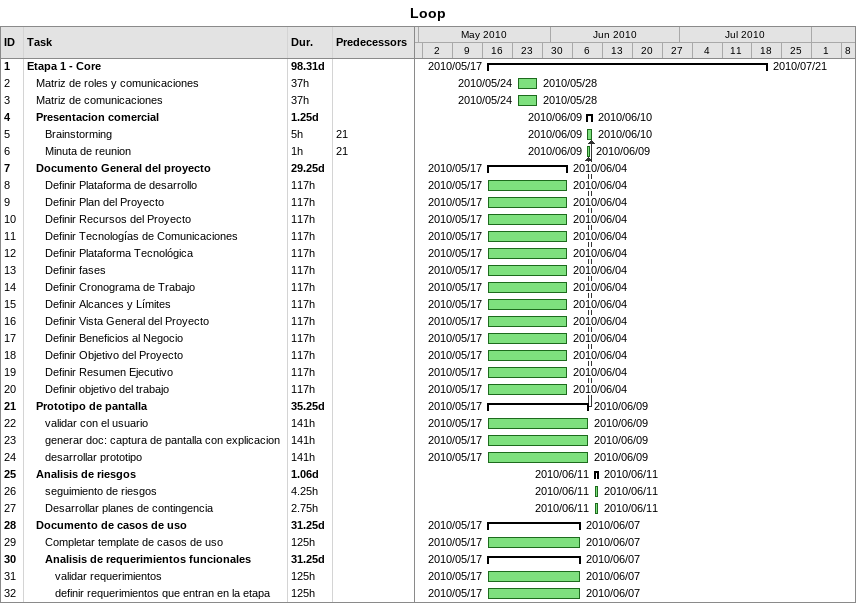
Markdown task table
Loop

| ID | Level | Task | Duration | Start | Finish | Predecessors |
|---|---|---|---|---|---|---|
| 1 | 1 | **Etapa 1 - Core** | 98.31d | 2010-05-17 | 2010-07-21 |  |
| 2 | 2 | Matriz de roles y comunicaciones | 37h | 2010-05-24 | 2010-05-28 |  |
| 3 | 2 | Matriz de comunicaciones | 37h | 2010-05-24 | 2010-05-28 |  |
| 4 | 2 | **Presentacion comercial** | 1.25d | 2010-06-09 | 2010-06-10 |  |
| 5 | 3 | Brainstorming | 5h | 2010-06-09 | 2010-06-10 | 21 |
| 6 | 3 | Minuta de reunion | 1h | 2010-06-09 | 2010-06-09 | 21 |
| 7 | 2 | **Documento General del proyecto** | 29.25d | 2010-05-17 | 2010-06-04 |  |
| 8 | 3 | Definir Plataforma de desarrollo | 117h | 2010-05-17 | 2010-06-04 |  |
| 9 | 3 | Definir Plan del Proyecto | 117h | 2010-05-17 | 2010-06-04 |  |
| 10 | 3 | Definir Recursos del Proyecto | 117h | 2010-05-17 | 2010-06-04 |  |
| 11 | 3 | Definir Tecnologías de Comunicaciones | 117h | 2010-05-17 | 2010-06-04 |  |
| 12 | 3 | Definir Plataforma Tecnológica | 117h | 2010-05-17 | 2010-06-04 |  |
| 13 | 3 | Definir fases | 117h | 2010-05-17 | 2010-06-04 |  |
| 14 | 3 | Definir Cronograma de Trabajo | 117h | 2010-05-17 | 2010-06-04 |  |
| 15 | 3 | Definir Alcances y Límites | 117h | 2010-05-17 | 2010-06-04 |  |
| 16 | 3 | Definir Vista General del Proyecto | 117h | 2010-05-17 | 2010-06-04 |  |
| 17 | 3 | Definir Beneficios al Negocio | 117h | 2010-05-17 | 2010-06-04 |  |
| 18 | 3 | Definir Objetivo del Proyecto | 117h | 2010-05-17 | 2010-06-04 |  |
| 19 | 3 | Definir Resumen Ejecutivo | 117h | 2010-05-17 | 2010-06-04 |  |
| 20 | 3 | Definir objetivo del trabajo | 117h | 2010-05-17 | 2010-06-04 |  |
| 21 | 2 | **Prototipo de pantalla** | 35.25d | 2010-05-17 | 2010-06-09 |  |
| 22 | 3 | validar con el usuario | 141h | 2010-05-17 | 2010-06-09 |  |
| 23 | 3 | generar doc: captura de pantalla con explicacion | 141h | 2010-05-17 | 2010-06-09 |  |
| 24 | 3 | desarrollar prototipo | 141h | 2010-05-17 | 2010-06-09 |  |
| 25 | 2 | **Analisis de riesgos** | 1.06d | 2010-06-11 | 2010-06-11 |  |
| 26 | 3 | seguimiento de riesgos | 4.25h | 2010-06-11 | 2010-06-11 |  |
| 27 | 3 | Desarrollar planes de contingencia | 2.75h | 2010-06-11 | 2010-06-11 |  |
| 28 | 2 | **Documento de casos de uso** | 31.25d | 2010-05-17 | 2010-06-07 |  |
| 29 | 3 | Completar template de casos de uso | 125h | 2010-05-17 | 2010-06-07 |  |
| 30 | 3 | **Analisis de requerimientos funcionales** | 31.25d | 2010-05-17 | 2010-06-07 |  |
| 31 | 4 | validar requerimientos | 125h | 2010-05-17 | 2010-06-07 |  |
| 32 | 4 | definir requerimientos que entran en la etapa | 125h | 2010-05-17 | 2010-06-07 |  |
